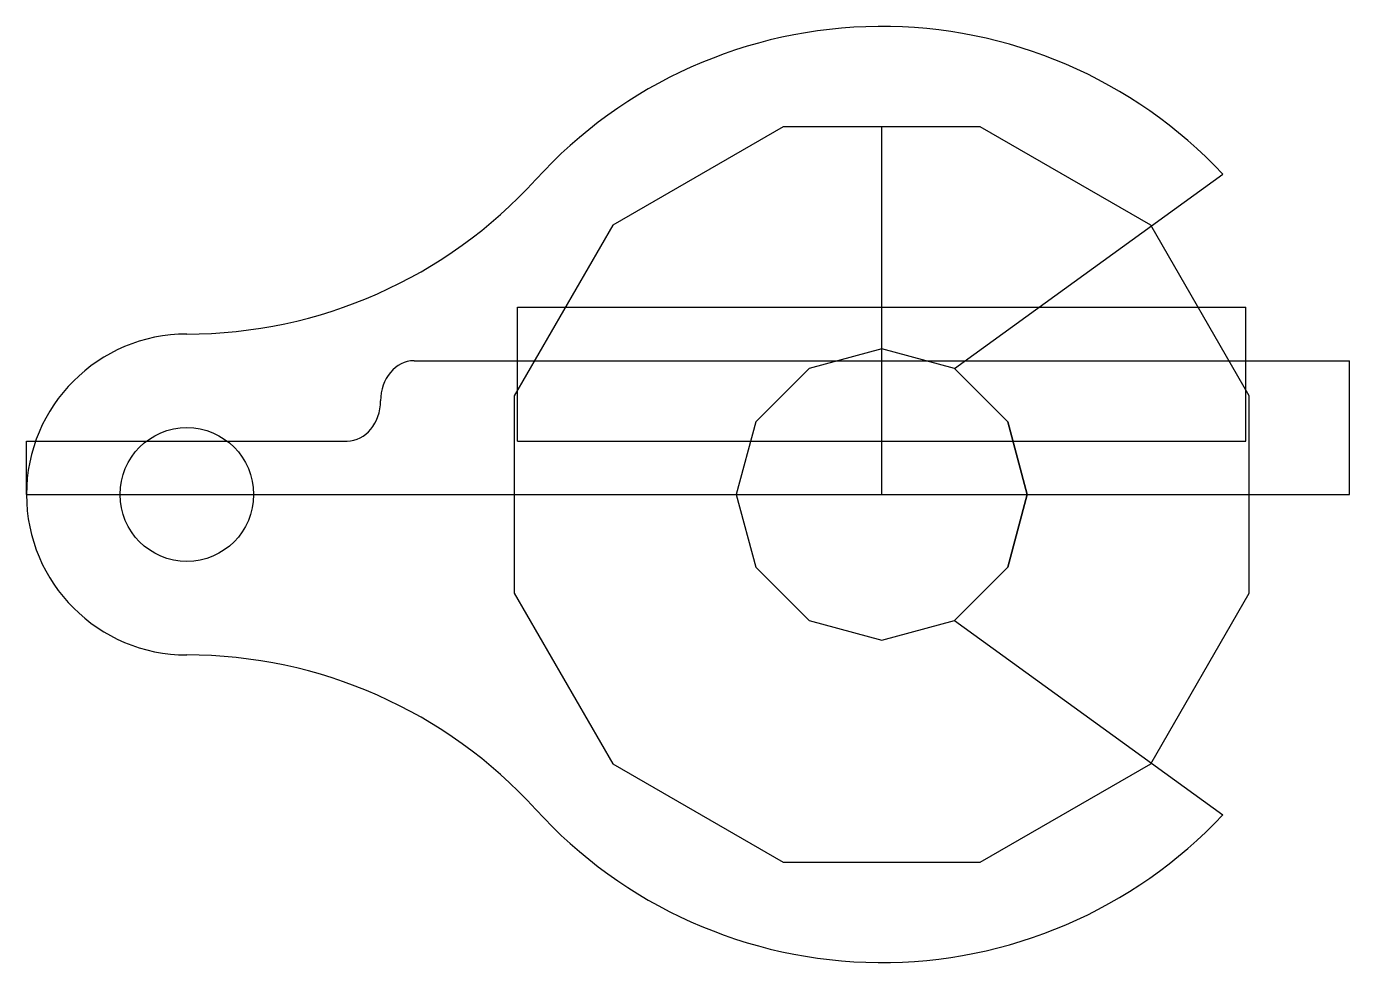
# Model space of a CAD drawing. Header units: millimetres. Extents: x -32 to 17.5, y -17.5 to 17.5.
import ezdxf

# ---------------------------------------------------------------- set-up
doc = ezdxf.new("R2010")
doc.units = ezdxf.units.MM
doc.header["$MEASUREMENT"] = 0
doc.layers.get('0').update_dxf_attribs({"lineweight": 25})
for name, color, linetype, lineweight, true_color in [('body ... xy', 6, 'Continuous', 25, 0xff00ff), ('body ... xz', 6, 'Continuous', 25, 0xff00ff), ('void ... xy', 3, 'Continuous', 25, 0x00ff00), ('void ... xz', 3, 'Continuous', 25, 0x00ff00)]:
    doc.layers.add(name, color=color, linetype=linetype, lineweight=lineweight, true_color=true_color)

msp = doc.modelspace()

# ---------------------------------------------------------------- linework, layer by layer
for q in [(0, 13.75), (5.445, 0)]:
    msp.add_line((0, 0), q)
at = {"layer": 'body ... xy'}
for p, q in [((2.722, 4.716), (12.762, 11.974)), ((2.722, 4.716), (4.716, 2.722)), ((4.716, 2.722), (5.445, 0)), ((5.445, 0), (4.716, -2.723)), ((4.716, -2.723), (2.722, -4.716)), ((2.722, -4.716), (12.762, -11.974))]:
    msp.add_line(p, q, dxfattribs=at)
msp.add_circle((-26, 0), 2.5, dxfattribs=at)
for centre, radius, start, end in [((0, 0), 17.5, 43.1763, 137.7204), ((-26, 23.641), 17.641, 270, 317.7204), ((-26, 0), 6, 90, 270), ((-26, -23.641), 17.641, 42.2796, 90), ((0, 0), 17.5, 222.2796, 316.8237)]:
    msp.add_arc(centre, radius, start, end, dxfattribs=at)
at = {"layer": 'body ... xz'}
for p, q in [((-17.5, 5), (17.5, 5)), ((17.5, 0), (17.5, 5)), ((-32, 0), (-32, 2)), ((-32, 2), (-20, 2)), ((-32, 0), (17.5, 0))]:
    msp.add_line(p, q, dxfattribs=at)
for centre, major_axis in [((-17.5, 3.5), (0, 1.5)), ((-20, 3.5), (0, -1.5))]:
    msp.add_ellipse(centre, major_axis=major_axis, ratio=0.833333, start_param=0, end_param=1.570796, dxfattribs=at)
at = {"layer": 'void ... xy'}
for p, q in [((-3.684, 13.75), (-10.066, 10.066)), ((3.684, 13.75), (-3.684, 13.75)), ((10.066, 10.066), (3.684, 13.75)), ((-10.066, 10.066), (-13.75, 3.684)), ((13.75, 3.684), (10.066, 10.066)), ((-13.75, 3.684), (-13.75, -3.684)), ((13.75, -3.684), (13.75, 3.684)), ((-13.75, -3.684), (-10.066, -10.066)), ((10.066, -10.066), (13.75, -3.684)), ((-10.066, -10.066), (-3.684, -13.75)), ((3.684, -13.75), (10.066, -10.066)), ((-3.684, -13.75), (3.684, -13.75))]:
    msp.add_line(p, q, dxfattribs=at)
at = {"layer": 'void ... xy', "flags": 128}
msp.add_lwpolyline([(4.716, 2.722), (2.722, 4.716), (0, 5.445), (-2.723, 4.716), (-4.716, 2.722), (-5.445, 0), (-4.716, -2.723), (-2.723, -4.716), (0, -5.445), (2.722, -4.716), (4.716, -2.723), (5.445, 0)], close=True, dxfattribs=at)
at = {"layer": 'void ... xz'}
for p, q in [((-13.625, 2), (-13.625, 7)), ((-13.625, 7), (13.625, 7)), ((13.625, 2), (13.625, 7)), ((-13.625, 2), (13.625, 2))]:
    msp.add_line(p, q, dxfattribs=at)

doc.saveas('drawing.dxf')
